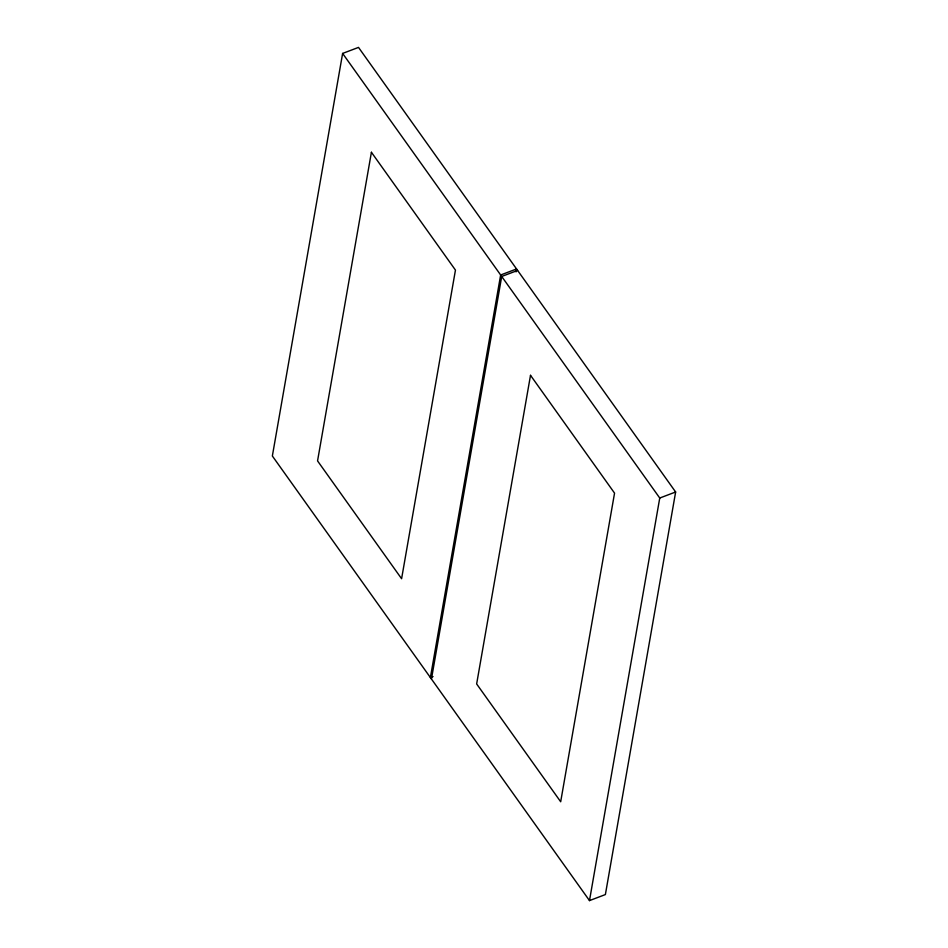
<?xml version="1.0" encoding="UTF-8"?>
<svg xmlns="http://www.w3.org/2000/svg" width="948" height="948" viewBox="0 0 948 948"><rect width="100%" height="100%" fill="white"/><g stroke="black" fill="none" stroke-linecap="round" stroke-linejoin="round"><path stroke-width="1.42" d="M342.619 53.432L272.36 456L589.49 900.6L605.381 894.568L675.64 492L358.51 47.4L342.619 53.432L659.749 498.032L589.49 900.6M431.447 679.041L501.705 276.472L517.608 270.441M516.044 271.875L516.553 268.959L500.651 274.991L430.392 677.559L433.046 676.552M659.749 498.032L675.64 492M371.415 152.273L317.556 460.906L401.596 578.718L455.455 270.085L371.415 152.273M530.513 375.313L476.643 683.946L560.683 801.759L614.553 493.126L530.513 375.313"/></g></svg>
